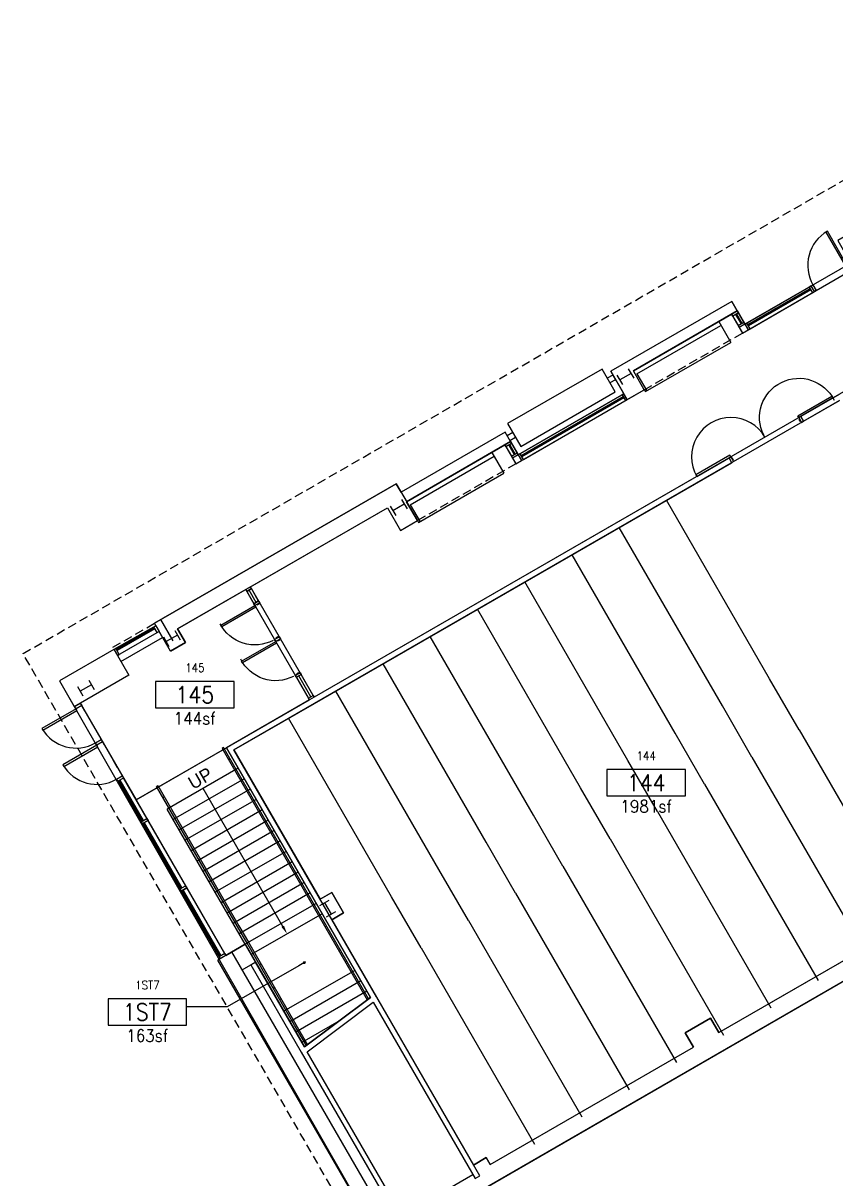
# Model space of a CAD drawing. Header units: inches. Extents: x 597 to 4798, y 649 to 3185.
# Drawn here: x 597 to 1342, y 1204 to 2264 of the extents above; entities that cross this region are included whole.
import ezdxf
from ezdxf.enums import TextEntityAlignment as Align

# ---------------------------------------------------------------- set-up
doc = ezdxf.new("R2010")
doc.units = ezdxf.units.IN
doc.header["$LTSCALE"] = 64
doc.header["$MEASUREMENT"] = 0
doc.linetypes.add('HIDDEN2', pattern=[0.1875, 0.125, -0.0625])
for name, color, linetype in [('A-ANNO-DIMS', 8, 'Continuous'), ('A-DOOR', 8, 'Continuous'), ('A-ELEV-L005', 8, 'Continuous'), ('A-FLOR', 8, 'Continuous'), ('A-FLOR-CASE', 8, 'Continuous'), ('A-FLOR-HRAL', 8, 'Continuous'), ('A-FLOR-STRS', 8, 'Continuous'), ('A-GLAZ', 8, 'Continuous'), ('A-GLAZ-SILL', 8, 'Continuous'), ('A-Wall', 8, 'Continuous'), ('A-WALL-JAMB', 8, 'Continuous'), ('B-COL', 8, 'Continuous'), ('bldg2', 8, 'HIDDEN2'), ('sp-gross', 40, 'Continuous'), ('SP-PLAREA', 200, 'Continuous'), ('SP-RMBX', 7, 'Continuous'), ('SP-RMDR', 2, 'Continuous'), ('SP-RMNO', 6, 'Continuous'), ('SP-ROOM', 4, 'Continuous')]:
    doc.layers.add(name, color=color, linetype=linetype)
doc.styles.add('PRESENTATION', font='', dxfattribs={"height": 0.09375})
doc.styles.add('ROMANS', font='ROMANS.shx', dxfattribs={"width": 0.9})
doc.styles.get('PRESENTATION').set_extended_font_data('ScalaSans-Caps')

# ---------------------------------------------------------------- blocks, each defined once
blk = doc.blocks.new('FMGRM1')
at = {"layer": 'SP-RMBX', "color": 255}
blk.add_lwpolyline([(-0.375, -0.125), (0.375, -0.125), (0.375, 0.125), (-0.375, 0.125)], close=True, dxfattribs=at)
at = {"style": 'ROMANS', "width": 0.9}
for tag, p in [('RMAREA', (0, -0.284)), ('DATA1', (0, -0.443)), ('DATA2', (0, -0.602)), ('DATA3', (0, -0.762)), ('DATA4', (0, -0.921)), ('DATA5', (0, -1.081))]:
    blk.add_attdef(tag, text='', height=0.117, dxfattribs=at).set_placement(p, align=Align.CENTER)
at = {"layer": 'SP-RMDR', "style": 'ROMANS', "width": 0.9}
blk.add_attdef('RMDOOR', text='', height=0.08, dxfattribs=at).set_placement((0, 0.257), align=Align.MIDDLE)
at = {"layer": 'SP-RMNO', "style": 'ROMANS', "width": 0.9}
blk.add_attdef('RMNUMB', text='', height=0.16, dxfattribs=at).set_placement((0, 0), align=Align.MIDDLE)
blk = doc.blocks.new('ARROWD')
blk.add_line((0, 0), (-1, 0))
at = {"const_width": 0.1875}
blk.add_lwpolyline([(-0.28125, 0, 1), (-0.09375, 0, 1)], format="xyb", close=True, dxfattribs=at)

msp = doc.modelspace()

# ---------------------------------------------------------------- linework, layer by layer
at = {"color": 8}
for points in [[(1308.1, 1902.5, 0), (1307.3, 1904, 0), (1338.4, 1922, 0), (1339.3, 1920.5, 0), (1308.1, 1902.5, 0)], [(1345, 1923.7, 0), (1309.9, 1903.5, 0)], [(1312.4, 1899.1, 0), (1345.3, 1918.1, 0)], [(1310.6, 1898.1, 0), (1312.4, 1899.1, 0), (1309.9, 1903.5, 0), (1308.1, 1902.5, 0), (1310.6, 1898.1, 0)], [(1310, 1899.2, 0), (1309.5, 1898.9, 0), (1308.5, 1900.6, 0), (1309, 1901, 0), (1310, 1899.2, 0)], [(1309.9, 1903.5, 0), (1312.4, 1899.1, 0)], [(1244.1, 1865.5, 0), (863.9, 1646, 0)], [(1245.8, 1866.5, 0), (1244.9, 1868, 0), (1213.7, 1850, 0), (1214.6, 1848.5, 0), (1245.8, 1866.5, 0)], [(1248.3, 1862.1, 0), (1246.6, 1861.1, 0), (1244.1, 1865.5, 0), (1245.8, 1866.5, 0), (1248.3, 1862.1, 0)], [(1246.6, 1861.1, 0), (1244.1, 1865.5, 0)], [(864.2, 1640.4, 0), (1246.6, 1861.1, 0)], [(1247.7, 1863.2, 0), (1248.2, 1863.5, 0), (1247.2, 1865.3, 0), (1246.7, 1865, 0), (1247.7, 1863.2, 0)], [(805.4, 1747.3, 0), (801.1, 1744.8, 0)], [(806.4, 1745.6, 0), (805.4, 1747.3, 0), (801.1, 1744.8, 0), (802.1, 1743.1, 0), (806.4, 1745.6, 0)], [(801.1, 1744.8, 0), (808.6, 1731.8, 0)], [(808.6, 1731.7, 0), (813, 1734.2, 0), (806.4, 1745.6, 0), (802.1, 1743.1, 0), (808.6, 1731.7, 0)], [(802.1, 1743.1, 0), (806.4, 1745.6, 0)], [(810.8, 1733, 0), (804.2, 1744.3, 0)], [(812.9, 1734.3, 0), (805.4, 1747.3, 0)], [(809.6, 1730.1, 0), (810.4, 1728.6, 0), (779.3, 1710.6, 0), (778.4, 1712.1, 0), (809.6, 1730.1, 0)], [(808.6, 1731.8, 0), (812.9, 1734.3, 0)], [(813.9, 1732.6, 0), (812.9, 1734.3, 0), (808.6, 1731.8, 0), (809.6, 1730.1, 0), (813.9, 1732.6, 0)], [(813, 1734.2, 0), (814, 1732.5, 0), (809.6, 1730, 0), (808.6, 1731.7, 0), (813, 1734.2, 0)], [(808.6, 1731.7, 0), (813, 1734.2, 0)], [(812.8, 1732, 0), (813.1, 1731.4, 0), (811.4, 1730.4, 0), (811.1, 1731, 0), (812.8, 1732, 0)], [(828.6, 1697.2, 0), (829.4, 1695.7, 0), (798.3, 1677.7, 0), (797.4, 1679.2, 0), (828.6, 1697.2, 0)], [(832.9, 1699.7, 0), (831.9, 1701.4, 0), (827.6, 1698.9, 0), (828.6, 1697.2, 0), (832.9, 1699.7, 0)], [(831.9, 1701.4, 0), (832.9, 1699.7, 0), (828.6, 1697.2, 0), (827.6, 1698.9, 0), (831.9, 1701.4, 0)], [(830.8, 1700.8, 0), (830.5, 1701.3, 0), (828.8, 1700.3, 0), (829.1, 1699.8, 0), (830.8, 1700.8, 0)], [(831.8, 1699.1, 0), (832.1, 1698.5, 0), (830.4, 1697.5, 0), (830.1, 1698.1, 0), (831.8, 1699.1, 0)], [(851.9, 1666.8, 0), (850.9, 1668.5, 0), (846.6, 1666, 0), (847.6, 1664.3, 0), (851.9, 1666.8, 0)], [(850.9, 1668.5, 0), (851.9, 1666.8, 0), (847.6, 1664.3, 0), (846.6, 1666, 0), (850.9, 1668.5, 0)], [(858.6, 1645.2, 0), (862.9, 1647.7, 0), (851.9, 1666.8, 0), (847.6, 1664.3, 0), (858.6, 1645.2, 0)], [(847.6, 1664.3, 0), (851.9, 1666.8, 0)], [(851.9, 1666.8, 0), (847.6, 1664.3, 0)], [(847.6, 1664.3, 0), (859.6, 1643.5, 0)], [(849.8, 1667.9, 0), (849.5, 1668.4, 0), (847.8, 1667.4, 0), (848.1, 1666.9, 0), (849.8, 1667.9, 0)], [(860.7, 1646.5, 0), (849.7, 1665.5, 0)], [(863.9, 1646, 0), (851.9, 1666.8, 0)], [(859.6, 1643.5, 0), (783.4, 1599.5, 0)], [(862.9, 1647.7, 0), (863.9, 1646, 0), (859.6, 1643.5, 0), (858.6, 1645.2, 0), (862.9, 1647.7, 0)], [(858.6, 1645.2, 0), (862.9, 1647.7, 0)], [(790.2, 1597.7, 0), (864.2, 1640.4, 0)], [(783.4, 1599.5, 0), (915.4, 1370.7, 0)], [(920.9, 1371.3, 0), (790.2, 1597.7, 0)], [(810.2, 1403.1, 0), (805.8, 1400.6, 0)], [(805.8, 1400.6, 0), (852.1, 1320.4, 0)], [(855, 1325.3, 0), (810.2, 1403.1, 0)], [(915.4, 1370.7, 0), (855, 1325.3, 0)], [(1015.7, 1207.1, 0), (920.9, 1371.3, 0)], [(857.6, 1320.9, 0), (917.9, 1366.4, 0)], [(917.9, 1366.4, 0), (1011.4, 1204.6, 0)], [(852.1, 1320.4, 0), (942.1, 1164.6, 0)], [(946.4, 1167.1, 0), (857.6, 1320.9, 0)], [(1011.4, 1204.6, 0), (1015.7, 1207.1, 0)]]:
    msp.add_polyline3d(points, dxfattribs=at)
at = {"color": 8, "extrusion": (0, 0, -1)}
for centre, start, end in [((-1308.1, 1902.5), 333.5281, 153.5281), ((-809.5, 1730), 242.2454, 332.2454), ((-828.6, 1697.2), 243.0185, 333.0185)]:
    msp.add_arc(centre, 36, start, end, dxfattribs=at)
at = {"color": 8}
msp.add_arc((1245.8, 1866.5), 36, 30, 210, dxfattribs=at)
at = {"layer": 'A-ANNO-DIMS', "color": 8, "extrusion": (0, 0, -1)}
msp.add_lwpolyline([(-835.1, 1435.9), (-762.1, 1562.4)], dxfattribs=at)
msp.add_solid([(-833.9, 1435.3), (-839.1, 1429), (-836.2, 1436.6)], dxfattribs=at)
at = {"layer": 'A-DOOR', "color": 8}
for p, q in [((1334.2, 2073.4), (1332.7, 2072.5)), ((1332.7, 2072.5), (1350.7, 2041.3)), ((1352.2, 2042.2), (1334.2, 2073.4)), ((1319.3, 2023.2), (1321, 2024.2)), ((1322.3, 2018), (1319.3, 2023.2)), ((1321, 2024.2), (1324, 2019)), ((1324, 2019), (1322.3, 2018)), ((645.6, 1635.4), (614.4, 1617.4)), ((615.3, 1615.9), (646.4, 1633.9)), ((646.4, 1633.9), (645.6, 1635.4)), ((614.4, 1617.4), (615.3, 1615.9)), ((664.8, 1602.1), (633.6, 1584.1)), ((634.5, 1582.5), (665.7, 1600.5)), ((665.7, 1600.5), (664.8, 1602.1)), ((633.6, 1584.1), (634.5, 1582.5))]:
    msp.add_line(p, q, dxfattribs=at)
for centre, start, end in [((1352.2, 2042.2), 120, 210), ((645.6, 1635.4), 210, 300), ((664.8, 1602.1), 210, 300)]:
    msp.add_arc(centre, 36, start, end, dxfattribs=at)
at = {"layer": 'A-ELEV-L005', "color": 8}
for p, q in [((1258.7, 1988.2), (1319.3, 2023.2)), ((1318.6, 2020.5), (1261.4, 1987.5)), ((1319.1, 2019.6), (1261.9, 1986.6)), ((1263.4, 1984), (1322.3, 2018)), ((1246.5, 1997.3), (1252.5, 1987)), ((1250.1, 1997.1), (1255.1, 1988.5)), ((1250.9, 1997.6), (1255.9, 1989)), ((1251.7, 2000.3), (1261.7, 1983)), ((1050.8, 1868.2), (1147.8, 1924.2)), ((1147.1, 1921.5), (1053.6, 1867.5)), ((1147.6, 1920.6), (1054.1, 1866.6)), ((1055.6, 1864), (1150.8, 1919)), ((1038.6, 1877.4), (1044.6, 1867)), ((1042.2, 1877.1), (1047.2, 1868.5)), ((1043.1, 1877.6), (1048.1, 1869)), ((1043.8, 1880.4), (1053.8, 1863)), ((718.7, 1711.5), (680.6, 1689.5)), ((717.4, 1709.7), (682.8, 1689.7)), ((717.9, 1708.8), (683.3, 1688.8)), ((716.9, 1710.5), (718.7, 1711.5)), ((719.9, 1705.3), (716.9, 1710.5)), ((718.7, 1711.5), (721.7, 1706.3)), ((721.7, 1706.3), (683.6, 1684.3)), ((721.7, 1706.3), (719.9, 1705.3)), ((682.3, 1690.5), (680.6, 1689.5)), ((680.6, 1689.5), (683.6, 1684.3)), ((685.3, 1685.3), (682.3, 1690.5)), ((683.6, 1684.3), (685.3, 1685.3))]:
    msp.add_line(p, q, dxfattribs=at)
at = {"layer": 'A-FLOR', "color": 8}
for p, q in [((1281.3, 1663), (1186.8, 1826.7)), ((1238, 1638), (1143.5, 1801.7)), ((1194.7, 1613), (1100.2, 1776.7)), ((1151.4, 1588), (1056.9, 1751.7)), ((1108.1, 1563), (1013.6, 1726.7)), ((1064.8, 1538), (970.3, 1701.7)), ((1021.5, 1513), (927, 1676.7)), ((1308.3, 1616.2), (1281.3, 1663)), ((1281.3, 1663), (1281.3, 1663)), ((1281.3, 1663), (1281.3, 1663)), ((1281.3, 1663), (1281.3, 1663)), ((978.2, 1488), (883.7, 1651.7)), ((1265, 1591.2), (1238, 1638)), ((1238, 1638), (1238, 1638)), ((1238, 1638), (1238, 1638)), ((1238, 1638), (1238, 1638)), ((934.9, 1463), (840.4, 1626.7)), ((1221.7, 1566.2), (1194.7, 1613)), ((1194.7, 1613), (1194.7, 1613)), ((1194.7, 1613), (1194.7, 1613)), ((1308.3, 1616.2), (1412.3, 1436.1)), ((1308.3, 1616.2), (1308.3, 1616.2)), ((1308.3, 1616.2), (1308.3, 1616.2)), ((1265, 1591.2), (1369, 1411.1)), ((1265, 1591.2), (1265, 1591.2)), ((1265, 1591.2), (1265, 1591.2)), ((1178.4, 1541.2), (1151.4, 1588)), ((1151.4, 1588), (1151.4, 1588)), ((1151.4, 1588), (1151.4, 1588)), ((1151.4, 1588), (1151.4, 1588)), ((1135.1, 1516.2), (1108.1, 1563)), ((1108.1, 1563), (1108.1, 1563)), ((1108.1, 1563), (1108.1, 1563)), ((1108.1, 1563), (1108.1, 1563)), ((1221.7, 1566.2), (1325.7, 1386.1)), ((1221.7, 1566.2), (1221.7, 1566.2)), ((1221.7, 1566.2), (1221.7, 1566.2)), ((1091.8, 1491.2), (1064.8, 1538)), ((1064.8, 1538), (1064.8, 1538)), ((1064.8, 1538), (1064.8, 1538)), ((1064.8, 1538), (1064.8, 1538)), ((1178.4, 1541.2), (1282.4, 1361.1)), ((1178.4, 1541.2), (1178.4, 1541.2)), ((1178.4, 1541.2), (1178.4, 1541.2)), ((1135.1, 1516.2), (1239.1, 1336.1)), ((1135.1, 1516.2), (1135.1, 1516.2)), ((1135.1, 1516.2), (1135.1, 1516.2)), ((1048.5, 1466.2), (1021.5, 1513)), ((1021.5, 1513), (1021.5, 1513)), ((1021.5, 1513), (1021.5, 1513)), ((1005.2, 1441.2), (978.2, 1488)), ((978.2, 1488), (978.2, 1488)), ((978.2, 1488), (978.2, 1488)), ((978.2, 1488), (978.2, 1488)), ((1091.8, 1491.2), (1195.8, 1311.1)), ((1091.8, 1491.2), (1091.8, 1491.2)), ((1091.8, 1491.2), (1091.8, 1491.2)), ((961.9, 1416.2), (934.9, 1463)), ((934.9, 1463), (934.9, 1463)), ((934.9, 1463), (934.9, 1463)), ((934.9, 1463), (934.9, 1463)), ((1048.5, 1466.2), (1152.5, 1286.1)), ((1048.5, 1466.2), (1048.5, 1466.2)), ((1048.5, 1466.2), (1048.5, 1466.2)), ((1005.2, 1441.2), (1109.2, 1261.1)), ((1005.2, 1441.2), (1005.2, 1441.2)), ((1005.2, 1441.2), (1005.2, 1441.2)), ((961.9, 1416.2), (1065.9, 1236.1))]:
    msp.add_line(p, q, dxfattribs=at)
at = {"layer": 'A-FLOR-CASE', "color": 8}
for p, q in [((1159.7, 1942.6), (1236.6, 1987)), ((1234.6, 1990.5), (1245.6, 1971.4)), ((1167.4, 1926.3), (1245.6, 1971.4)), ((1127.8, 1946.9), (1041.2, 1896.9)), ((1139.8, 1926.1), (1127.8, 1946.9)), ((1137.5, 1941.5), (1132.3, 1938.5)), ((1159.7, 1942.6), (1168.7, 1927)), ((1140, 1937.2), (1134.8, 1934.2)), ((1053.2, 1876.1), (1139.8, 1926.1)), ((1166.4, 1928), (1167.4, 1926.3)), ((1046, 1888.7), (1040.8, 1885.7)), ((1041.2, 1896.9), (1053.2, 1876.1)), ((1048.5, 1884.3), (1043.3, 1881.3)), ((951.9, 1822.6), (1028.7, 1867)), ((1026.7, 1870.5), (1037.7, 1851.4)), ((959.6, 1806.3), (1037.7, 1851.4)), ((951.9, 1822.6), (960.9, 1807)), ((958.6, 1808), (959.6, 1806.3))]:
    msp.add_line(p, q, dxfattribs=at)
at = {"layer": 'A-FLOR-HRAL', "color": 8}
for p, q in [((780.9, 1599.8), (779.6, 1599)), ((779.6, 1599), (853.8, 1470.4)), ((855.1, 1471.2), (780.9, 1599.8)), ((786.9, 1589.4), (785.6, 1588.6)), ((719.4, 1564.3), (720.7, 1565)), ((793.6, 1435.7), (719.4, 1564.3)), ((720.7, 1565), (794.9, 1436.4)), ((726.7, 1554.6), (725.4, 1553.9)), ((853.8, 1470.4), (912.6, 1368.6)), ((913.8, 1369.5), (855.1, 1471.2)), ((802.4, 1420.5), (793.6, 1435.7)), ((794.9, 1436.4), (803.7, 1421.3)), ((875.4, 1436.1), (874.1, 1435.4)), ((845.9, 1345.2), (802.4, 1420.5)), ((803.7, 1421.3), (847.2, 1345.9)), ((887.9, 1414.5), (886.6, 1413.7)), ((815.2, 1401.4), (813.9, 1400.6)), ((893.9, 1404.1), (892.6, 1403.3)), ((827.7, 1379.7), (826.4, 1379)), ((833.7, 1369.3), (832.4, 1368.6)), ((856.7, 1326.5), (845.9, 1345.2)), ((847.2, 1345.9), (857.9, 1327.4))]:
    msp.add_line(p, q, dxfattribs=at)
at = {"layer": 'A-FLOR-STRS', "color": 8}
for p, q in [((794.1, 1580.9), (729.2, 1543.4)), ((799.6, 1571.3), (734.7, 1533.8)), ((805.1, 1561.8), (740.2, 1524.3)), ((810.6, 1552.3), (745.7, 1514.8)), ((800.7, 1419.5), (729.2, 1543.4)), ((816.1, 1542.8), (751.2, 1505.3)), ((821.6, 1533.2), (756.7, 1495.7)), ((827.1, 1523.7), (762.2, 1486.2)), ((832.6, 1514.2), (767.7, 1476.7)), ((838.1, 1504.7), (773.2, 1467.2)), ((843.6, 1495.1), (778.7, 1457.6)), ((849.1, 1485.6), (784.2, 1448.1)), ((854.6, 1476.1), (789.7, 1438.6)), ((860.1, 1466.6), (795.2, 1429.1)), ((865.6, 1457), (800.7, 1419.5)), ((871.1, 1447.5), (806.2, 1410)), ((901.1, 1395.5), (836.2, 1358)), ((906.6, 1386), (841.7, 1348.5)), ((912.1, 1376.5), (847.2, 1339)), ((886.6, 1349), (852.7, 1329.5))]:
    msp.add_line(p, q, dxfattribs=at)
at = {"layer": 'A-GLAZ', "color": 8}
for p, q in [((683.9, 1568.9), (777.8, 1406.3)), ((684.8, 1569.5), (706.2, 1532.4)), ((685.7, 1570), (707.1, 1532.9)), ((783, 1409.3), (689.1, 1571.9)), ((707.3, 1530.5), (741.8, 1470.7)), ((708.2, 1531), (742.7, 1471.2)), ((742.9, 1468.7), (777.5, 1408.8)), ((743.8, 1469.2), (778.4, 1409.3))]:
    msp.add_line(p, q, dxfattribs=at)
at = {"layer": 'A-GLAZ-SILL', "color": 8}
msp.add_line((686.8, 1678.8), (724.9, 1700.8), dxfattribs=at)
at = {"layer": 'A-Wall', "color": 8}
for p, q in [((1246.7, 2009), (1135.8, 1945)), ((1246.7, 2009), (1251.7, 2000.3)), ((1251.7, 2000.3), (1156.4, 1945.3)), ((1150.8, 1919), (1135.8, 1945)), ((1140.8, 1936.3), (1135.8, 1945)), ((1166.4, 1928), (1156.4, 1945.3)), ((1150.8, 1919), (1166.4, 1928)), ((1038.8, 1889), (943.6, 1834)), ((1043.8, 1880.4), (1038.8, 1889)), ((1043.8, 1880.4), (948.6, 1825.3)), ((717.4, 1713.8), (939.1, 1841.8)), ((939.1, 1841.8), (949.1, 1824.5)), ((948.6, 1825.3), (958.6, 1808)), ((738.7, 1708.8), (931, 1819.8)), ((931, 1819.8), (943, 1799)), ((943, 1799), (958.6, 1808)), ((734.7, 1697.8), (723.4, 1717.3)), ((732.1, 1688.3), (717.4, 1713.8)), ((746, 1696.3), (738.7, 1708.8)), ((732.1, 1688.3), (746, 1696.3)), ((680.4, 1689.9), (630.4, 1661)), ((680.3, 1690.1), (694, 1666.3)), ((694, 1666.3), (643.8, 1637.3)), ((630.4, 1661), (644, 1637.4)), ((880.1, 1466.9), (869.3, 1460.7)), ((890.9, 1448.2), (880.1, 1466.9)), ((880.1, 1441.9), (890.9, 1448.2)), ((1234.8, 1338.5), (1421.9, 1446.5)), ((927.3, 1142.2), (1421.8, 1427.7)), ((800.7, 1419.5), (775.5, 1405)), ((934.3, 1160.1), (788.5, 1412.5)), ((810.2, 1403.1), (800.7, 1419.5)), ((927.3, 1142.2), (775.5, 1405)), ((798, 1396.1), (810.2, 1403.1)), ((1227.2, 1351.7), (1203.8, 1338.2)), ((1234.8, 1338.5), (1227.2, 1351.7)), ((1203.8, 1338.2), (1211.4, 1325)), ((1025.3, 1217.5), (1211.4, 1325)), ((1021.6, 1223.8), (1009.9, 1217)), ((1025.3, 1217.5), (1021.6, 1223.8)), ((944.3, 1170.8), (1009.2, 1208.3))]:
    msp.add_line(p, q, dxfattribs=at)
at = {"layer": 'A-WALL-JAMB', "color": 8}
for p, q in [((1319.3, 2023.2), (1317.6, 2022.2)), ((1317.6, 2022.2), (1320.6, 2017)), ((1322.3, 2018), (1319.3, 2023.2)), ((1320.6, 2017), (1322.3, 2018)), ((1246.5, 1997.3), (1251.7, 2000.3)), ((1247.5, 1995.6), (1246.5, 1997.3)), ((1252.7, 1998.6), (1247.5, 1995.6)), ((1251.7, 2000.3), (1252.7, 1998.6)), ((1252.5, 1987), (1257.7, 1990)), ((1253.5, 1985.2), (1252.5, 1987)), ((1258.7, 1988.2), (1253.5, 1985.2)), ((1253.5, 1985.2), (1256.5, 1980)), ((1256.5, 1980), (1261.7, 1983)), ((1257.7, 1990), (1258.7, 1988.2)), ((1260.4, 1989.2), (1258.7, 1988.2)), ((1260.4, 1989.2), (1258.7, 1988.2)), ((1258.7, 1988.2), (1261.7, 1983)), ((1258.7, 1988.2), (1261.7, 1983)), ((1263.4, 1984), (1260.4, 1989.2)), ((1263.4, 1984), (1260.4, 1989.2)), ((1261.7, 1983), (1263.4, 1984)), ((1261.7, 1983), (1263.4, 1984)), ((1147.8, 1924.2), (1146.1, 1923.2)), ((1146.1, 1923.2), (1149.1, 1918)), ((1150.8, 1919), (1147.8, 1924.2)), ((1149.1, 1918), (1150.8, 1919)), ((1038.6, 1877.4), (1043.8, 1880.4)), ((1039.6, 1875.6), (1038.6, 1877.4)), ((1044.8, 1878.6), (1039.6, 1875.6)), ((1043.8, 1880.4), (1044.8, 1878.6)), ((1044.6, 1867), (1049.8, 1870)), ((1045.6, 1865.2), (1044.6, 1867)), ((1050.8, 1868.2), (1045.6, 1865.2)), ((1049.8, 1870), (1050.8, 1868.2)), ((1052.6, 1869.2), (1050.8, 1868.2)), ((1050.8, 1868.2), (1053.8, 1863)), ((1055.6, 1864), (1052.6, 1869.2)), ((1045.6, 1865.2), (1048.6, 1860)), ((1048.6, 1860), (1053.8, 1863)), ((1053.8, 1863), (1055.6, 1864)), ((644.3, 1637.6), (649.5, 1640.6)), ((645.6, 1635.4), (644.3, 1637.6)), ((650.8, 1638.4), (645.6, 1635.4)), ((649.5, 1640.6), (650.8, 1638.4)), ((663.6, 1604.2), (668.8, 1607.2)), ((664.8, 1602.1), (663.6, 1604.2)), ((670, 1605.1), (664.8, 1602.1)), ((668.8, 1607.2), (670, 1605.1)), ((682.8, 1570.9), (688, 1573.9)), ((683.9, 1568.9), (682.8, 1570.9)), ((689.1, 1571.9), (683.9, 1568.9)), ((688, 1573.9), (689.1, 1571.9)), ((705.3, 1531.9), (710.5, 1534.9)), ((706.4, 1529.9), (705.3, 1531.9)), ((711.6, 1532.9), (706.4, 1529.9)), ((710.5, 1534.9), (711.6, 1532.9)), ((741, 1470.2), (746.1, 1473.2)), ((741, 1470.2), (746.1, 1473.2)), ((742.1, 1468.2), (741, 1470.2)), ((742.1, 1468.2), (741, 1470.2)), ((742.1, 1468.2), (747.3, 1471.2)), ((747.3, 1471.2), (742.1, 1468.2)), ((747.3, 1471.2), (746.1, 1473.2)), ((746.1, 1473.2), (747.3, 1471.2)), ((776.7, 1408.3), (781.9, 1411.3)), ((781.9, 1411.3), (783, 1409.3)), ((777.8, 1406.3), (776.7, 1408.3)), ((783, 1409.3), (777.8, 1406.3))]:
    msp.add_line(p, q, dxfattribs=at)
at = {"layer": 'B-COL', "color": 8}
for p, q in [((1141.4, 1941.3), (1146.4, 1932.7)), ((1154.3, 1943), (1143.9, 1937)), ((1151.8, 1947.3), (1156.8, 1938.7)), ((944, 1827.3), (949, 1818.7)), ((933.6, 1821.3), (938.6, 1812.7)), ((946.5, 1823), (936.1, 1817)), ((736.1, 1707.3), (741.1, 1698.7)), ((725.7, 1701.3), (730.7, 1692.7)), ((738.6, 1703), (728.2, 1697)), ((646.9, 1655.8), (651.9, 1647.2)), ((659.8, 1657.5), (649.4, 1651.5)), ((657.3, 1661.8), (662.3, 1653.2)), ((869.1, 1455), (877.7, 1460)), ((873.4, 1457.5), (879.4, 1447.1)), ((875.1, 1444.6), (883.7, 1449.6))]:
    msp.add_line(p, q, dxfattribs=at)
at = {"layer": 'bldg2', "color": 8}
for p, q in [((597.1, 1686), (3193.5, 3185)), ((1166.4, 1928), (1256.5, 1980)), ((1048.6, 1860), (958.6, 1808)), ((679.3, 1691.8), (717.4, 1713.8)), ((915.2, 1135.2), (597.1, 1686)), ((649.5, 1640.6), (688.1, 1573.6))]:
    msp.add_line(p, q, dxfattribs=at)
at = {"layer": 'sp-gross', "flags": 128}
msp.add_lwpolyline([(1771.4, 2284.2), (1674.4, 2228.2), (1662.4, 2249), (1551.5, 2185), (1563.5, 2164.2), (1466.5, 2108.2), (1454.5, 2129), (1343.7, 2065), (1355.7, 2044.2), (1258.7, 1988.2), (1246.7, 2009), (1135.8, 1945), (1147.8, 1924.2), (1050.8, 1868.2), (1038.8, 1889), (943.6, 1834), (939.1, 1841.8), (717.4, 1713.8), (718.7, 1711.5), (680.4, 1689.9), (630.4, 1661), (927.3, 1142.2), (1421.8, 1427.7), (1694.8, 954.8)], dxfattribs=at)
at = {"layer": 'SP-PLAREA', "flags": 128}
for points in [[(1353.2, 1928.5), (863.9, 1646), (805.4, 1747.3), (931, 1819.8), (943, 1799), (958.6, 1808), (948.6, 1825.3), (1038.6, 1877.4), (1048.6, 1860), (1166.4, 1928), (1156.4, 1945.3), (1246.5, 1997.3), (1256.5, 1980), (1374.2, 2048)], [(1345.3, 1918.1), (790.2, 1597.7), (869.3, 1460.7), (880.1, 1466.9), (890.9, 1448.2), (880.1, 1441.9), (1009.9, 1217), (1021.6, 1223.8), (1025.3, 1217.5), (1211.4, 1325), (1203.8, 1338.2), (1227.2, 1351.7), (1234.8, 1338.5), (1421.9, 1446.5)]]:
    msp.add_lwpolyline(points, dxfattribs=at)
for points in [[(859.6, 1643.5), (801.1, 1744.8), (738.7, 1708.8), (746, 1696.3), (732.1, 1688.3), (721.7, 1706.3), (683.6, 1684.3), (694, 1666.3), (649.5, 1640.6), (700.8, 1551.8)], [(783.4, 1599.5), (700.8, 1551.8), (783, 1409.3), (800.7, 1419.5), (855, 1325.3), (915.4, 1370.7)]]:
    msp.add_lwpolyline(points, close=True, dxfattribs=at)
at = {"layer": 'SP-ROOM'}
for p, q in [((849.8, 1399.8), (784.2, 1362)), ((784.2, 1362), (747, 1362))]:
    msp.add_line(p, q, dxfattribs=at)

# ---------------------------------------------------------------- block references
at = {"layer": 'SP-ROOM', "xscale": 96, "yscale": 96, "zscale": 96}
for p, values in [((754.5, 1648.3), {'RMAREA': '144sf', 'RMDOOR': '145', 'RMNUMB': '145'}), ((1168.2, 1567.6), {'RMAREA': '1981sf', 'RMDOOR': '144', 'RMNUMB': '144'}), ((711, 1357.4), {'RMAREA': '163sf', 'RMDOOR': '1ST7', 'RMNUMB': '1ST7'})]:
    msp.add_blockref('FMGRM1', p, dxfattribs=at).add_auto_attribs(values)
at = {"layer": 'SP-ROOM', "xscale": 7.039999999999999, "yscale": 7.039999999999999, "zscale": 7.039999999999999, "rotation": 29.99999999999971}
msp.add_blockref('ARROWD', (855.9, 1403.3), dxfattribs=at)

# ---------------------------------------------------------------- texts
at = {"color": 8, "style": 'PRESENTATION'}
msp.add_text('UP', height=12, rotation=30, dxfattribs=at).set_placement((752.9, 1560.9))

doc.saveas('drawing.dxf')
